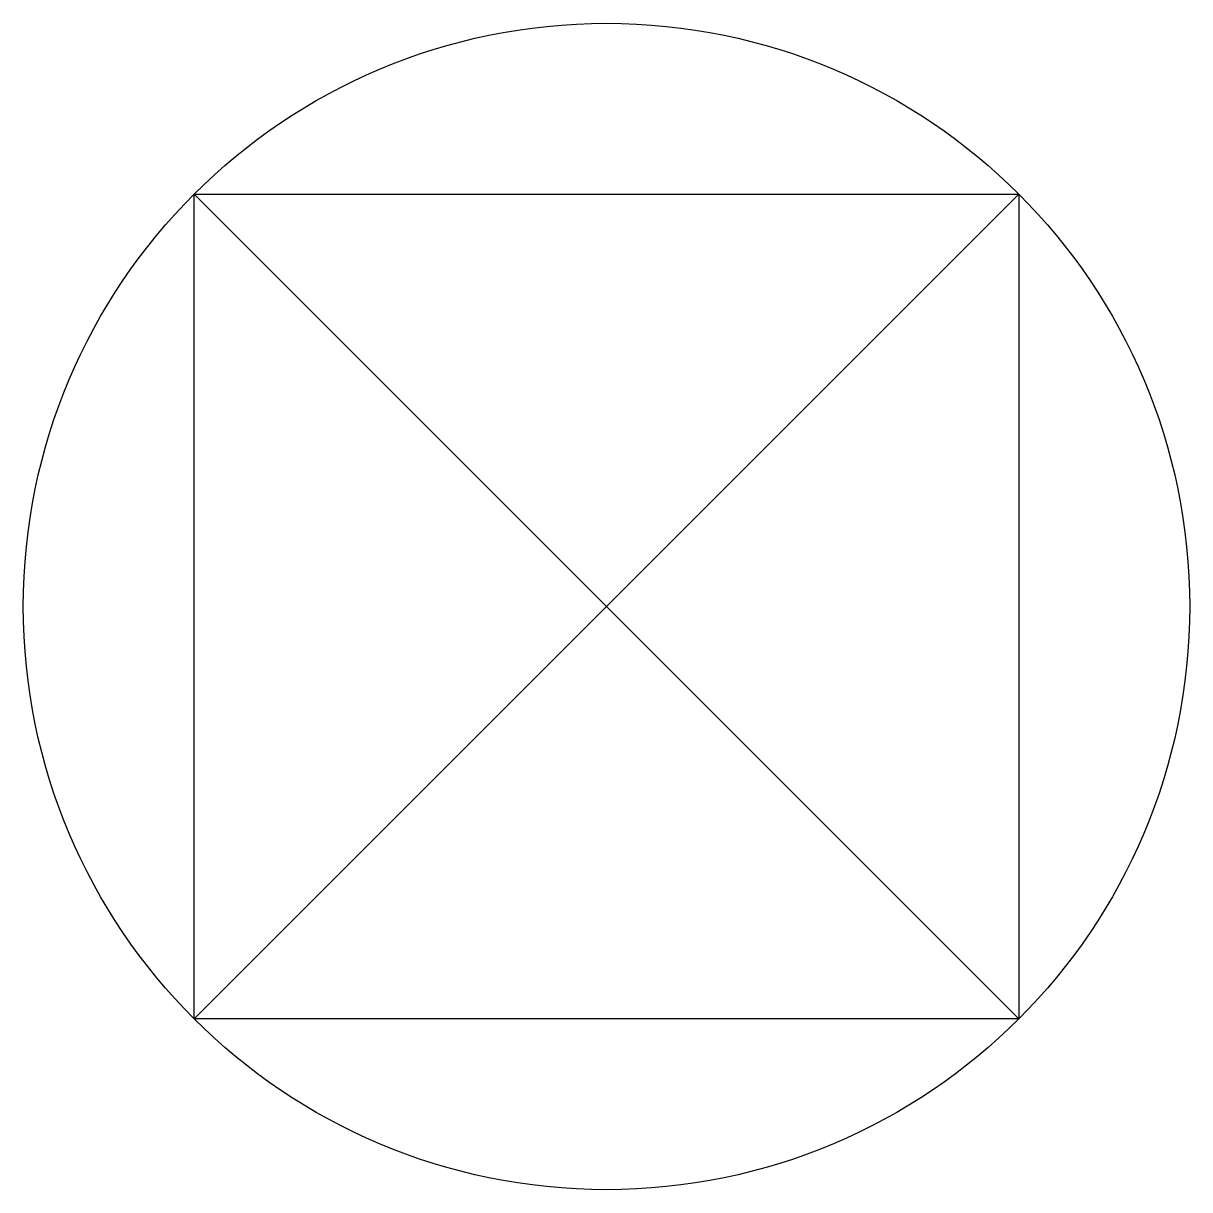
# Model space of a CAD drawing. Header units: millimetres. Extents: x -4 to 4, y -4 to 4.
import ezdxf

# ---------------------------------------------------------------- set-up
doc = ezdxf.new("R2010")
doc.units = ezdxf.units.MM
doc.layers.get('0').update_dxf_attribs({"linetype": 'CONTINUOUS'})

msp = doc.modelspace()

# ---------------------------------------------------------------- linework, layer by layer
for p, q in [((-2.8284, 2.8284), (2.8284, 2.8284)), ((-2.8284, -2.8284), (-2.8284, 2.8284)), ((-2.8284, 2.8284), (2.8284, -2.8284)), ((2.8284, 2.8284), (-2.8284, -2.8284)), ((2.8284, 2.8284), (2.8284, -2.8284)), ((2.8284, -2.8284), (-2.8284, -2.8284))]:
    msp.add_line(p, q)
msp.add_circle((0, 0), 4)

doc.saveas('drawing.dxf')
